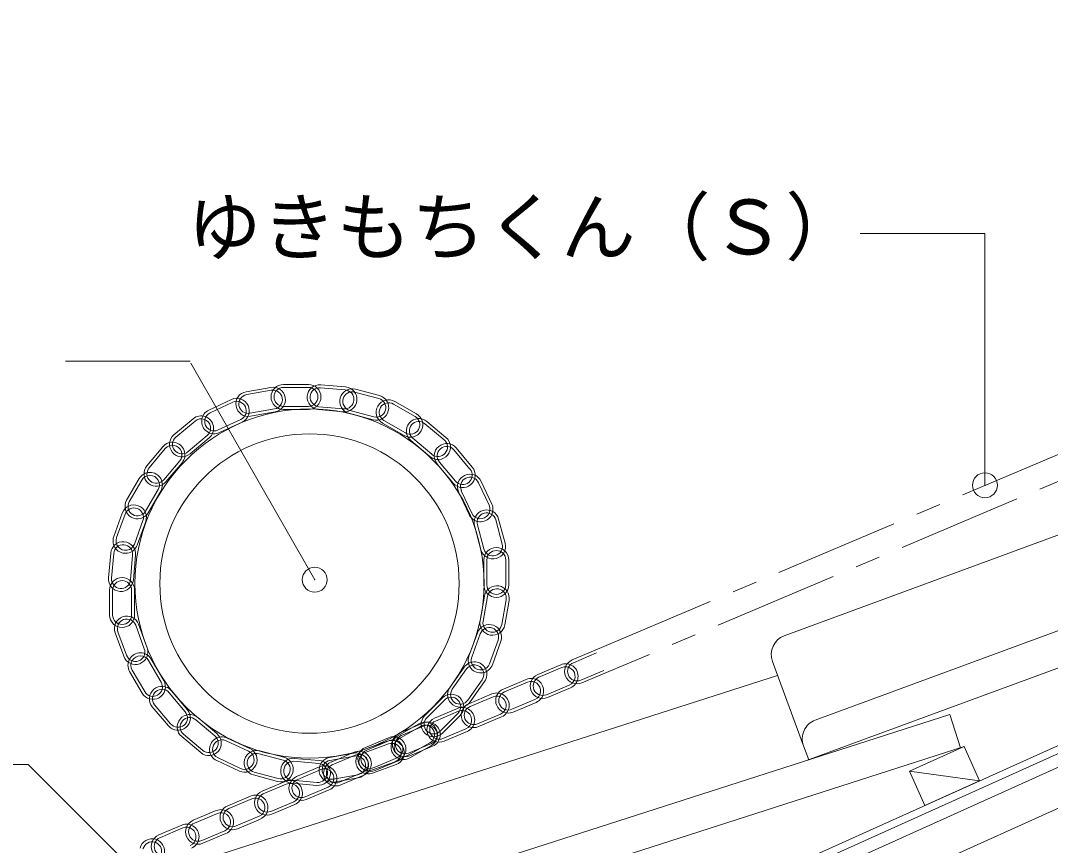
# Model space of a CAD drawing. Units: millimetres on the paper, with parts at other scales. Extents: x -210 to 210, y -148 to 150.
# Drawn here: x 59.5 to 100.79, y -1.97 to 31.09 of the extents above; entities that cross this region are included whole.
import ezdxf
from ezdxf.enums import TextEntityAlignment as Align

# ---------------------------------------------------------------- set-up
doc = ezdxf.new("R2010")
doc.units = ezdxf.units.MM
doc.header["$PDMODE"] = 32
doc.header["$PDSIZE"] = 1
doc.linetypes.add('CHAIN1', pattern=[8, 5, -1, 1, -1])
for name, color, linetype, lineweight in [('0-2', 5, 'Continuous', 9), ('0-4', 1, 'Continuous', 18), ('0-7', 5, 'Continuous', 9), ('0-8', 5, 'Continuous', 9)]:
    doc.layers.add(name, color=color, linetype=linetype, lineweight=lineweight)
doc.styles.add('ＭＳ ゴシック', font='')
doc.styles.get('ＭＳ ゴシック').set_extended_font_data('MS Gothic')

msp = doc.modelspace()

# ---------------------------------------------------------------- linework, layer by layer
at = {"layer": '0-2'}
for p, q in [((84.16, -5.585), (169.178, 32.673)), ((84.283, -5.859), (169.301, 32.399)), ((84.489, -6.315), (169.507, 31.943)), ((76.897, -11.376), (170.122, 30.575)), ((90.118, 6.429), (111.366, 14.25)), ((91.361, 3.051), (118.46, 13.025)), ((91.003, 1.427), (118.85, 11.677)), ((89.643, 5.402), (90.887, 2.024)), ((89.851, 4.838), (67.146, -2.442)), ((96.753, 3.271), (67.684, -6.05)), ((96.753, 3.271), (97.181, 1.935)), ((97.331, 1.986), (69.37, -6.98)), ((90.887, 2.024), (91.095, 1.457)), ((95.142, 1.001), (97.946, 0.618))]:
    msp.add_line(p, q, dxfattribs=at)
msp.add_lwpolyline([(95.758, -0.367), (95.142, 1.001), (97.331, 1.986), (97.946, 0.618)], close=True, dxfattribs=at)
for centre, start, end in [((90.394, 5.679), 110.2072, 200.207), ((91.637, 2.3), 110.2068, 200.2074)]:
    msp.add_arc(centre, 0.8, start, end, dxfattribs=at)
at = {"layer": '0-4', "color": 5, "lineweight": 9}
msp.add_line((66.296, 17.434), (61.296, 17.434), dxfattribs=at)
at = {"layer": '0-4', "color": 4, "lineweight": 9}
msp.add_line((71.29, 8.678), (66.319, 17.359), dxfattribs=at)
at = {"layer": '0-4', "color": 5, "lineweight": 9}
for points in [[(98.163, 12.463), (98.163, 22.56), (93.163, 22.56)], [(67.332, -6.268), (59.797, 1.267), (54.797, 1.267)]]:
    msp.add_lwpolyline(points, dxfattribs=at)
at = {"layer": '0-4', "color": 7, "lineweight": 9}
for radius in [7, 6]:
    msp.add_circle((71.082, 8.523), radius, dxfattribs=at)
at = {"layer": '0-4', "color": 5}
for p in [(98.163, 12.463), (71.29, 8.678)]:
    msp.add_point(p, dxfattribs=at)
at = {"layer": '0-7', "linetype": 'CHAIN1'}
for p, q in [((82.537, 5.851), (113.789, 19.075)), ((114.178, 18.154), (82.926, 4.93))]:
    msp.add_line(p, q, dxfattribs=at)
at = {"layer": '0-7'}
for p, q in [((81.616, 5.462), (82.537, 5.851)), ((81.663, 5.351), (82.584, 5.741)), ((80.234, 4.877), (81.155, 5.267)), ((80.281, 4.767), (81.202, 5.156)), ((81.959, 4.651), (82.88, 5.041)), ((78.853, 4.293), (79.774, 4.682)), ((78.9, 4.182), (79.821, 4.572)), ((82.926, 4.93), (82.005, 4.541)), ((80.577, 4.067), (81.498, 4.456)), ((81.545, 4.346), (80.624, 3.956)), ((77.472, 3.708), (78.392, 4.098)), ((77.518, 3.598), (78.439, 3.987)), ((79.196, 3.482), (80.117, 3.872)), ((80.164, 3.761), (79.243, 3.372)), ((76.09, 3.124), (77.011, 3.513)), ((76.137, 3.013), (77.058, 3.403)), ((74.709, 2.539), (75.63, 2.929)), ((77.814, 2.898), (78.735, 3.287)), ((78.782, 3.177), (77.861, 2.787)), ((74.755, 2.429), (75.676, 2.818)), ((76.433, 2.313), (77.354, 2.703)), ((77.401, 2.592), (76.48, 2.203)), ((73.327, 1.955), (74.248, 2.344)), ((73.374, 1.844), (74.295, 2.234)), ((75.052, 1.729), (75.973, 2.118)), ((71.946, 1.37), (72.867, 1.76)), ((76.019, 2.008), (75.098, 1.618)), ((71.993, 1.26), (72.914, 1.649)), ((73.67, 1.144), (74.591, 1.534)), ((74.638, 1.423), (73.717, 1.034)), ((70.564, 0.786), (71.485, 1.175)), ((70.611, 0.675), (71.532, 1.065)), ((72.289, 0.56), (73.21, 0.949)), ((73.256, 0.839), (72.335, 0.449)), ((69.183, 0.201), (70.104, 0.591)), ((69.23, 0.091), (70.151, 0.48)), ((67.802, -0.383), (68.722, 0.006)), ((70.907, -0.025), (71.828, 0.365)), ((71.875, 0.254), (70.954, -0.135)), ((67.848, -0.494), (68.769, -0.104)), ((69.526, -0.609), (70.447, -0.22)), ((70.494, -0.33), (69.573, -0.72)), ((66.42, -0.968), (67.341, -0.578)), ((66.467, -1.078), (67.388, -0.689)), ((68.144, -1.194), (69.065, -0.804)), ((65.039, -1.552), (65.96, -1.163)), ((69.112, -0.915), (68.191, -1.304)), ((65.085, -1.663), (66.006, -1.273)), ((66.763, -1.778), (67.684, -1.389)), ((67.731, -1.499), (66.81, -1.889))]:
    msp.add_line(p, q, dxfattribs=at)
for centre, radius, start, end in [((81.811, 5.001), 0.5, 112.9344, 292.9344), ((81.35, 4.806), 0.5, 292.9344, 112.9344), ((81.35, 4.806), 0.38, 292.9344, 112.9344), ((81.811, 5.001), 0.38, 112.9344, 292.9344), ((79.969, 4.222), 0.5, 292.9344, 112.9344), ((79.969, 4.222), 0.38, 292.9344, 112.9344), ((80.429, 4.417), 0.5, 112.9344, 292.9344), ((80.429, 4.417), 0.38, 112.9344, 292.9344), ((78.587, 3.637), 0.5, 292.9344, 112.9344), ((79.048, 3.832), 0.5, 112.9344, 292.9344), ((79.048, 3.832), 0.38, 112.9344, 292.9344), ((78.587, 3.637), 0.38, 292.9344, 112.9344), ((77.206, 3.053), 0.5, 292.9344, 112.9344), ((77.206, 3.053), 0.38, 292.9344, 112.9344), ((77.666, 3.248), 0.5, 112.9344, 292.9344), ((77.666, 3.248), 0.38, 112.9344, 292.9344), ((75.824, 2.468), 0.5, 292.9344, 112.9344), ((76.285, 2.663), 0.5, 112.9344, 292.9344), ((76.285, 2.663), 0.38, 112.9344, 292.9344), ((74.904, 2.079), 0.5, 112.9344, 292.9344), ((75.824, 2.468), 0.38, 292.9344, 112.9344), ((74.443, 1.884), 0.5, 292.9344, 112.9344), ((74.443, 1.884), 0.38, 292.9344, 112.9344), ((74.904, 2.079), 0.38, 112.9344, 292.9344), ((73.062, 1.299), 0.5, 292.9344, 112.9344), ((73.062, 1.299), 0.38, 292.9344, 112.9344), ((73.522, 1.494), 0.5, 112.9344, 292.9344), ((73.522, 1.494), 0.38, 112.9344, 292.9344), ((72.141, 0.91), 0.5, 112.9344, 292.9344), ((72.141, 0.91), 0.38, 112.9344, 292.9344), ((71.68, 0.715), 0.5, 292.9344, 112.9344), ((71.68, 0.715), 0.38, 292.9344, 112.9344), ((70.299, 0.13), 0.5, 292.9344, 112.9344), ((70.299, 0.13), 0.38, 292.9344, 112.9344), ((70.759, 0.325), 0.5, 112.9344, 292.9344), ((70.759, 0.325), 0.38, 112.9344, 292.9344), ((68.917, -0.454), 0.5, 292.9344, 112.9344), ((69.378, -0.259), 0.5, 112.9344, 292.9344), ((69.378, -0.259), 0.38, 112.9344, 292.9344), ((67.996, -0.844), 0.5, 112.9344, 292.9344), ((68.917, -0.454), 0.38, 292.9344, 112.9344), ((67.536, -1.039), 0.5, 292.9344, 112.9344), ((67.536, -1.039), 0.38, 292.9344, 112.9344), ((67.996, -0.844), 0.38, 112.9344, 292.9344), ((66.154, -1.623), 0.5, 292.9344, 112.9344), ((66.615, -1.428), 0.5, 112.9344, 292.9344), ((66.615, -1.428), 0.38, 112.9344, 292.9344), ((65.234, -2.013), 0.5, 112.9344, 292.9344), ((66.154, -1.623), 0.38, 292.9344, 112.9344), ((64.773, -2.208), 0.5, 345, 165), ((64.773, -2.208), 0.38, 345, 165), ((65.234, -2.013), 0.38, 112.9344, 292.9344)]:
    msp.add_arc(centre, radius, start, end, dxfattribs=at)
at = {"layer": '0-8'}
for p, q in [((68.542, 16.214), (69.527, 16.388)), ((68.563, 16.096), (69.547, 16.27)), ((70.04, 16.505), (71.04, 16.505)), ((70.04, 16.385), (71.04, 16.385)), ((71.522, 16.37), (72.518, 16.283)), ((71.532, 16.49), (72.528, 16.403)), ((72.892, 16.199), (73.858, 15.94)), ((72.923, 16.315), (73.889, 16.056)), ((67.048, 15.479), (67.954, 15.901)), ((67.099, 15.37), (68.005, 15.792)), ((75.313, 15.219), (74.447, 15.719)), ((74.507, 15.823), (75.373, 15.323)), ((68.695, 15.348), (69.679, 15.521)), ((69.7, 15.403), (68.715, 15.229)), ((70.04, 15.625), (71.04, 15.625)), ((71.04, 15.505), (70.04, 15.505)), ((72.441, 15.407), (71.445, 15.494)), ((71.455, 15.613), (72.451, 15.526)), ((73.63, 15.09), (72.664, 15.349)), ((72.695, 15.465), (73.661, 15.206)), ((65.649, 14.486), (66.415, 15.129)), ((66.492, 15.037), (65.726, 14.394)), ((67.42, 14.681), (68.326, 15.104)), ((68.377, 14.995), (67.471, 14.572)), ((74.873, 14.457), (74.007, 14.957)), ((74.933, 14.561), (74.067, 15.061)), ((75.71, 14.928), (76.476, 14.285)), ((75.787, 15.02), (76.553, 14.377)), ((66.981, 14.455), (66.215, 13.812)), ((67.058, 14.363), (66.292, 13.72)), ((75.91, 13.611), (75.144, 14.254)), ((75.221, 14.345), (75.987, 13.703)), ((64.562, 13.244), (65.204, 14.01)), ((65.296, 13.933), (64.654, 13.167)), ((76.873, 13.881), (77.516, 13.115)), ((76.965, 13.958), (77.608, 13.192)), ((65.879, 13.444), (65.236, 12.678)), ((65.97, 13.367), (65.328, 12.601)), ((76.841, 12.549), (76.199, 13.315)), ((76.291, 13.393), (76.933, 12.627)), ((63.751, 11.864), (64.251, 12.73)), ((64.355, 12.67), (63.855, 11.804)), ((77.858, 12.567), (78.281, 11.661)), ((77.967, 12.618), (78.39, 11.711)), ((65.013, 12.29), (64.513, 11.424)), ((65.117, 12.23), (64.617, 11.364)), ((77.483, 11.289), (77.061, 12.195)), ((77.169, 12.246), (77.592, 11.339)), ((63.233, 10.406), (63.575, 11.346)), ((63.688, 11.305), (63.346, 10.365)), ((64.402, 11.045), (64.06, 10.105)), ((64.515, 11.004), (64.173, 10.064)), ((77.957, 9.879), (77.698, 10.845)), ((77.814, 10.876), (78.073, 9.91)), ((78.548, 11.073), (78.807, 10.107)), ((78.664, 11.104), (78.923, 10.138)), ((63.025, 8.747), (63.112, 9.744)), ((63.232, 9.733), (63.144, 8.737)), ((63.989, 9.667), (63.902, 8.671)), ((64.108, 9.657), (64.021, 8.66)), ((78.072, 8.469), (78.072, 9.469)), ((78.192, 9.469), (78.192, 8.469)), ((78.952, 9.469), (78.952, 8.469)), ((79.072, 9.469), (79.072, 8.469)), ((63.069, 7.262), (63.069, 8.262)), ((63.189, 7.262), (63.189, 8.262)), ((63.949, 7.262), (63.949, 8.262)), ((64.069, 8.262), (64.069, 7.262)), ((77.925, 7.036), (78.098, 8.02)), ((78.217, 8), (78.043, 7.015)), ((78.965, 7.868), (78.791, 6.883)), ((79.083, 7.847), (78.91, 6.862)), ((64.459, 5.909), (64.117, 6.849)), ((64.229, 6.89), (64.571, 5.95)), ((63.632, 5.608), (63.29, 6.548)), ((63.745, 5.649), (63.403, 6.589)), ((77.474, 5.611), (77.816, 6.551)), ((77.928, 6.51), (77.586, 5.57)), ((78.643, 6.25), (78.301, 5.31)), ((78.755, 6.209), (78.413, 5.269)), ((65.133, 4.571), (64.633, 5.437)), ((64.736, 5.497), (65.236, 4.631)), ((64.37, 4.131), (63.87, 4.997)), ((64.474, 4.191), (63.974, 5.057)), ((76.71, 4.354), (77.283, 5.173)), ((77.382, 5.104), (76.808, 4.285)), ((78.004, 4.668), (77.431, 3.849)), ((78.102, 4.599), (77.529, 3.78)), ((66.097, 3.383), (65.455, 4.149)), ((65.547, 4.226), (66.189, 3.46)), ((75.702, 3.232), (76.409, 3.939)), ((76.494, 3.854), (75.787, 3.147)), ((65.423, 2.817), (64.78, 3.583)), ((65.515, 2.895), (64.872, 3.661)), ((77.031, 3.317), (76.324, 2.61)), ((67.29, 2.419), (66.524, 3.062)), ((66.601, 3.154), (67.367, 2.511)), ((74.601, 2.402), (75.467, 2.902)), ((77.116, 3.232), (76.409, 2.525)), ((66.801, 1.837), (66.035, 2.48)), ((75.527, 2.798), (74.661, 2.298)), ((66.724, 1.745), (65.958, 2.388)), ((68.642, 1.8), (67.735, 2.223)), ((67.786, 2.332), (68.693, 1.909)), ((73.272, 1.865), (74.212, 2.207)), ((74.253, 2.094), (73.313, 1.752)), ((75.907, 2.14), (75.041, 1.64)), ((70.028, 1.442), (69.062, 1.701)), ((69.093, 1.817), (70.059, 1.558)), ((71.88, 1.55), (72.865, 1.723)), ((75.967, 2.036), (75.101, 1.536)), ((68.27, 1.003), (67.364, 1.425)), ((68.321, 1.111), (67.414, 1.534)), ((71.456, 1.31), (70.459, 1.397)), ((70.47, 1.517), (71.466, 1.43)), ((72.886, 1.605), (71.901, 1.431)), ((74.513, 1.38), (73.573, 1.038)), ((74.554, 1.267), (73.614, 0.925)), ((69.8, 0.592), (68.834, 0.851)), ((69.831, 0.708), (68.865, 0.967)), ((73.018, 0.857), (72.033, 0.683)), ((71.379, 0.434), (70.383, 0.521)), ((71.389, 0.553), (70.393, 0.64)), ((73.038, 0.738), (72.054, 0.565))]:
    msp.add_line(p, q, dxfattribs=at)
for centre, radius, start, end in [((68.629, 15.722), 0.5, 100, 280), ((69.613, 15.895), 0.5, 280, 100), ((70.04, 16.005), 0.5, 90, 270), ((69.613, 15.895), 0.38, 280, 100), ((70.04, 16.005), 0.38, 90, 270), ((71.488, 15.992), 0.5, 85, 265), ((71.04, 16.005), 0.5, 270, 90), ((71.04, 16.005), 0.38, 270, 90), ((71.488, 15.992), 0.38, 85, 265), ((72.794, 15.832), 0.5, 75, 255), ((72.794, 15.832), 0.38, 75, 255), ((72.485, 15.905), 0.5, 265, 85), ((72.485, 15.905), 0.38, 265, 85), ((68.166, 15.448), 0.5, 295, 115), ((68.166, 15.448), 0.38, 295, 115), ((68.629, 15.722), 0.38, 100, 280), ((73.759, 15.573), 0.5, 255, 75), ((73.759, 15.573), 0.38, 255, 75), ((74.257, 15.39), 0.5, 60, 240), ((74.257, 15.39), 0.38, 60, 240), ((67.259, 15.025), 0.5, 115, 295), ((67.259, 15.025), 0.38, 115, 295), ((75.123, 14.89), 0.5, 240, 60), ((66.736, 14.746), 0.5, 310, 130), ((66.736, 14.746), 0.38, 310, 130), ((75.123, 14.89), 0.38, 240, 60), ((75.466, 14.637), 0.5, 50, 230), ((75.466, 14.637), 0.38, 50, 230), ((65.97, 14.103), 0.5, 130, 310), ((65.587, 13.688), 0.5, 320, 140), ((65.587, 13.688), 0.38, 320, 140), ((65.97, 14.103), 0.38, 130, 310), ((76.232, 13.994), 0.5, 230, 50), ((76.232, 13.994), 0.38, 230, 50), ((76.582, 13.637), 0.5, 40, 220), ((76.582, 13.637), 0.38, 40, 220), ((64.945, 12.922), 0.5, 140, 320), ((64.684, 12.48), 0.5, 330, 150), ((64.684, 12.48), 0.38, 330, 150), ((64.945, 12.922), 0.38, 140, 320), ((77.224, 12.871), 0.5, 220, 40), ((77.224, 12.871), 0.38, 220, 40), ((77.514, 12.406), 0.5, 25, 205), ((77.514, 12.406), 0.38, 25, 205), ((64.045, 11.175), 0.5, 340, 160), ((64.184, 11.614), 0.5, 150, 330), ((64.184, 11.614), 0.38, 150, 330), ((77.936, 11.5), 0.5, 205, 25), ((77.936, 11.5), 0.38, 205, 25), ((64.045, 11.175), 0.38, 340, 160), ((78.181, 10.975), 0.5, 15, 195), ((78.181, 10.975), 0.38, 15, 195), ((63.703, 10.235), 0.5, 160, 340), ((63.703, 10.235), 0.38, 160, 340), ((63.61, 9.7), 0.5, 355, 175), ((63.61, 9.7), 0.38, 355, 175), ((78.44, 10.009), 0.5, 195, 15), ((78.572, 9.469), 0.5, 360, 180), ((78.44, 10.009), 0.38, 195, 15), ((78.572, 9.469), 0.38, 360, 180), ((63.523, 8.704), 0.5, 175, 355), ((63.569, 8.262), 0.5, 360, 180), ((63.523, 8.704), 0.38, 175, 355), ((63.569, 8.262), 0.38, 360, 180), ((78.572, 8.469), 0.5, 180, 360), ((78.591, 7.934), 0.5, 350, 170), ((78.572, 8.469), 0.38, 180, 360), ((78.591, 7.934), 0.38, 350, 170), ((63.569, 7.262), 0.5, 180, 360), ((63.569, 7.262), 0.38, 180, 360), ((63.76, 6.719), 0.5, 20, 200), ((63.76, 6.719), 0.38, 20, 200), ((78.417, 6.949), 0.5, 170, 350), ((78.286, 6.38), 0.5, 340, 160), ((78.286, 6.38), 0.38, 340, 160), ((78.417, 6.949), 0.38, 170, 350), ((64.102, 5.779), 0.5, 200, 20), ((64.102, 5.779), 0.38, 200, 20), ((64.303, 5.247), 0.5, 30, 210), ((64.303, 5.247), 0.38, 30, 210), ((77.693, 4.886), 0.5, 325, 145), ((77.943, 5.44), 0.5, 160, 340), ((77.943, 5.44), 0.38, 160, 340), ((77.693, 4.886), 0.38, 325, 145), ((64.803, 4.381), 0.5, 210, 30), ((64.803, 4.381), 0.38, 210, 30), ((65.163, 3.905), 0.5, 40, 220), ((65.163, 3.905), 0.38, 40, 220), ((77.119, 4.067), 0.5, 145, 325), ((77.119, 4.067), 0.38, 145, 325), ((76.763, 3.586), 0.5, 315, 135), ((76.763, 3.586), 0.38, 315, 135), ((65.806, 3.139), 0.5, 220, 40), ((65.806, 3.139), 0.38, 220, 40), ((66.279, 2.771), 0.5, 50, 230), ((66.279, 2.771), 0.38, 50, 230), ((75.717, 2.469), 0.5, 300, 120), ((76.056, 2.878), 0.5, 135, 315), ((76.056, 2.878), 0.38, 135, 315), ((67.045, 2.128), 0.5, 230, 50), ((75.717, 2.469), 0.38, 300, 120), ((67.045, 2.128), 0.38, 230, 50), ((67.575, 1.878), 0.5, 65, 245), ((67.575, 1.878), 0.38, 65, 245), ((74.383, 1.737), 0.5, 290, 110), ((74.383, 1.737), 0.38, 290, 110), ((74.851, 1.969), 0.5, 120, 300), ((74.851, 1.969), 0.38, 120, 300), ((68.481, 1.456), 0.5, 245, 65), ((68.481, 1.456), 0.38, 245, 65), ((68.964, 1.334), 0.5, 75, 255), ((68.964, 1.334), 0.38, 75, 255), ((72.952, 1.231), 0.5, 280, 100), ((73.443, 1.395), 0.5, 110, 290), ((73.443, 1.395), 0.38, 110, 290), ((69.93, 1.075), 0.5, 255, 75), ((69.93, 1.075), 0.38, 255, 75), ((70.426, 1.019), 0.5, 85, 265), ((70.426, 1.019), 0.38, 85, 265), ((71.422, 0.932), 0.5, 265, 85), ((71.422, 0.932), 0.38, 265, 85), ((71.967, 1.057), 0.5, 100, 280), ((71.967, 1.057), 0.38, 100, 280), ((72.952, 1.231), 0.38, 280, 100)]:
    msp.add_arc(centre, radius, start, end, dxfattribs=at)

# ---------------------------------------------------------------- texts
at = {"layer": '0-4', "color": 7, "style": 'ＭＳ ゴシック'}
msp.add_text('ゆきもちくん（Ｓ）', height=2.199, dxfattribs=at).set_placement((66.163, 21.06), align=Align.BOTTOM_LEFT)

doc.saveas('drawing.dxf')
